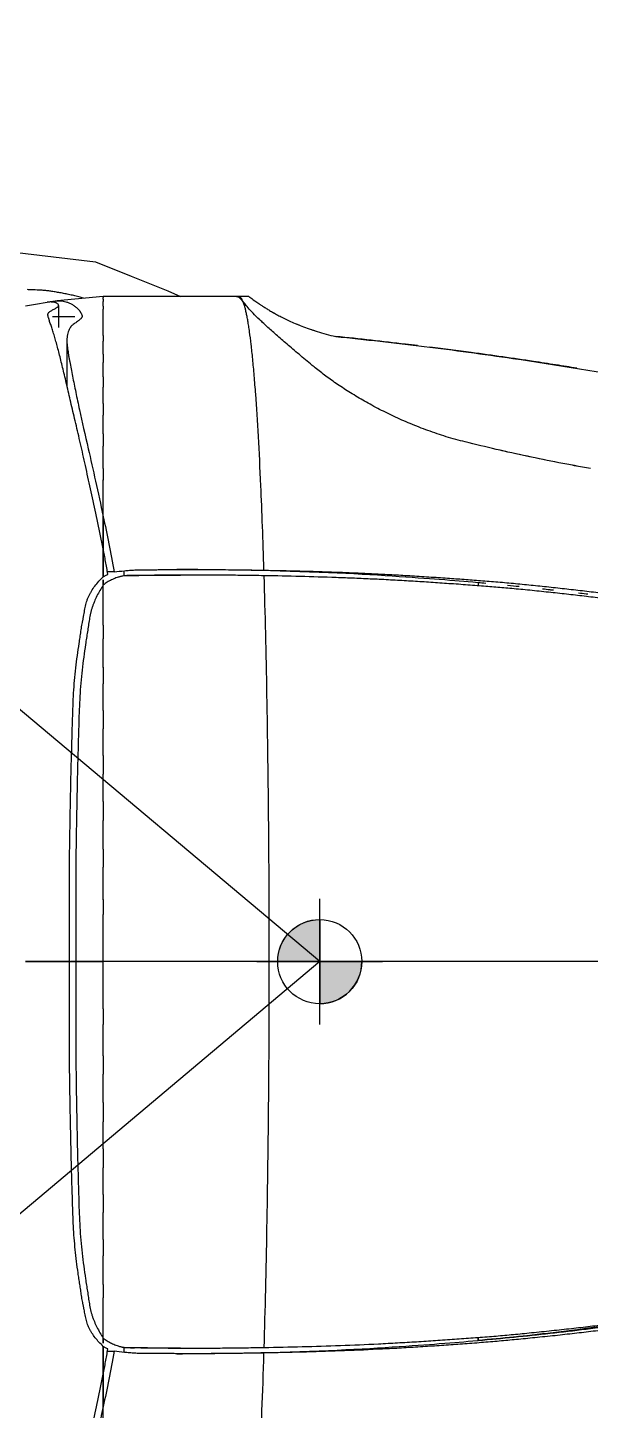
# Model space of a CAD drawing. Header units: metres. Extents: x -22.5 to 67.5, y 0 to 64.7.
# Drawn here: x 25.811 to 26.709, y 35.639 to 37.845 of the extents above; entities that cross this region are included whole.
import ezdxf

# ---------------------------------------------------------------- set-up
doc = ezdxf.new("R2010")
doc.units = ezdxf.units.M
doc.linetypes.add('XREF PB NEURO-ONCOLOGIA$0$XREF PB NEURO-ONCOLOGIA$0$Dash 1_5mm', pattern=[3, 1.5, -1.5])
for name, color, linetype in [('XREF PB NEURO-ONCOLOGIA$0$CANCELES', 1, 'Continuous'), ('XREF PB NEURO-ONCOLOGIA$0$COTAS', 1, 'Continuous'), ('XREF PB NEURO-ONCOLOGIA$0$EQUIPO', 8, 'Continuous'), ('XREF PB NEURO-ONCOLOGIA$0$Mobiliario Fijo', 40, 'Continuous'), ('XREF PB NEURO-ONCOLOGIA$0$simbologia', 2, 'Continuous')]:
    doc.layers.add(name, color=color, linetype=linetype)

# ---------------------------------------------------------------- blocks, each defined once
blk = doc.blocks.new('*U744')
for p, q in [((-587.5, 1143.7), (-358, 1116.5)), ((-358, 1116.5), (-301.3, 1093.8)), ((-301.3, 1093.8), (-242.7, 1070.2)), ((-345.7, 1061.1), (-419.2, 1054.3)), ((-133.7, 1061.1), (-345.7, 1061.1)), ((-242.7, 1070.2), (-222.1, 1061.1)), ((-128.8, 1059.6), (-134, 1061.1)), ((-129.6, 1061.1), (-133.7, 1061.1)), ((-113, 1061.1), (-129.6, 1061.1)), ((-123.1, 1054.3), (-128.8, 1059.6)), ((-419.2, 1054.3), (-469.7, 1045.9)), ((-422.1, 1053.9), (-434.4, 1052.1)), ((-416.5, 1011.6), (-416.5, 1047)), ((-390.8, 1028.8), (-426.5, 1028.8)), ((-403.6, 991.3), (-403.6, 918.5)), ((-345.7, 658.4), (-345.7, 709.9)), ((-345.7, 709.9), (-345.7, 658.4)), ((-202, 616.7), (-232.8, 616.7)), ((252.9, 604.4), (252.9, 599.6)), ((-399.7, 0), (-398.2, 0)), ((-389.6, 0), (-398.2, 0)), ((-398.2, 0), (-389.6, 0)), ((-80.7, 0), (-345.7, 0)), ((831.5, 0), (-80.7, 0)), ((-232.8, -616.7), (-202, -616.7)), ((252.9, -604.4), (252.9, -599.6)), ((252.9, -599.6), (252.9, -604.4)), ((-345.7, -709.9), (-345.7, -658.4)), ((-345.7, -658.4), (-345.7, -709.9))]:
    blk.add_line(p, q)
for start_param, end_param in [(4.517065, 4.599967), (1.683219, 1.76612), (4.611893, 4.663367), (1.619818, 1.671293)]:
    blk.add_ellipse((-303.8, 0), major_axis=(855.2, 0), ratio=0.000002, start_param=start_param, end_param=end_param)
for points in [[(-460, 1071.9), (-462.1, 1072), (-464.3, 1072), (-466.5, 1072.1)], [(-454.2, 1071.6), (-456.1, 1071.7), (-458, 1071.8), (-460, 1071.9)], [(-123.1, 1054.3), (-125.1, 1056.7), (-128.9, 1060.2), (-132.4, 1061.2), (-134, 1061.1)], [(-119.9, 1050), (-120.4, 1050.8), (-121.5, 1052.4), (-122.6, 1053.7), (-123.1, 1054.3)], [(-121.5, 1052.3), (-122, 1053), (-122.6, 1053.7), (-123.1, 1054.3)], [(-119.9, 1050), (-120.4, 1050.8), (-121, 1051.6), (-121.5, 1052.3)], [(-114.5, 1043.1), (-116.7, 1045.7), (-118.5, 1048), (-119.9, 1050)], [(-114.5, 1043.1), (-116.7, 1045.7), (-118.5, 1048), (-119.9, 1050)], [(-106.4, 1034.4), (-109.5, 1037.6), (-112.2, 1040.5), (-114.5, 1043.1)], [(-95.8, 1024), (-99.7, 1027.7), (-103.3, 1031.2), (-106.4, 1034.4)], [(-82.7, 1011.9), (-87.5, 1016.2), (-91.8, 1020.2), (-95.8, 1024)], [(-82.7, 1011.9), (-87.5, 1016.2), (-91.8, 1020.2), (-95.8, 1024)], [(-71.5, 1033.9), (-73, 1034.8), (-74.4, 1035.6), (-75.8, 1036.4)], [(-31.8, 1015), (-33.5, 1015.7), (-35.1, 1016.3), (-36.7, 1017)], [(-67.4, 998.3), (-72.9, 1003.1), (-78, 1007.6), (-82.7, 1011.9)], [(-67.4, 998.3), (-72.9, 1003.1), (-78, 1007.6), (-82.7, 1011.9)], [(-49.9, 983.2), (-56.1, 988.5), (-61.9, 993.5), (-67.4, 998.3)], [(-49.9, 983.2), (-56.1, 988.5), (-61.9, 993.5), (-67.4, 998.3)], [(-345.7, 969.1), (-345.7, 976.6), (-345.7, 983.6), (-345.7, 990.1)], [(-30.5, 966.8), (-37.3, 972.5), (-43.8, 978), (-49.9, 983.2)], [(-30.5, 966.8), (-37.3, 972.5), (-43.8, 978), (-49.9, 983.2)], [(-9.2, 949), (-16.6, 955.1), (-23.7, 961.1), (-30.5, 966.8)], [(-9.2, 949), (-16.6, 955.1), (-23.7, 961.1), (-30.5, 966.8)], [(7.5, 935.8), (1.6, 940.3), (-4, 944.7), (-9.2, 949)], [(7.5, 935.8), (1.6, 940.3), (-4, 944.7), (-9.2, 949)], [(410.3, 946.7), (399.4, 948.5), (376.9, 952.1), (353.2, 955.7), (341, 957.6)], [(26.1, 922.5), (19.6, 927), (13.4, 931.4), (7.5, 935.8)], [(26.1, 922.5), (19.6, 927), (13.4, 931.4), (7.5, 935.8)], [(-345.7, 890.3), (-345.7, 899.3), (-345.7, 908.1), (-345.7, 916.5)], [(46.6, 909.1), (39.5, 913.5), (32.6, 918), (26.1, 922.5)], [(46.6, 909.1), (39.5, 913.5), (32.6, 918), (26.1, 922.5)], [(68.7, 895.8), (61.1, 900.2), (53.7, 904.6), (46.6, 909.1)], [(68.7, 895.8), (61.1, 900.2), (53.7, 904.6), (46.6, 909.1)], [(92.5, 882.7), (84.3, 887), (76.4, 891.4), (68.7, 895.8)], [(92.5, 882.7), (84.3, 887), (76.4, 891.4), (68.7, 895.8)], [(117.9, 870.2), (109.2, 874.3), (100.7, 878.5), (92.5, 882.7)], [(144.6, 858.3), (135.5, 862.1), (126.5, 866.1), (117.9, 870.2)], [(172.7, 847.4), (163.2, 850.8), (153.8, 854.5), (144.6, 858.3)], [(172.7, 847.4), (163.2, 850.8), (153.8, 854.5), (144.6, 858.3)], [(202, 837.5), (192.1, 840.6), (182.3, 843.9), (172.7, 847.4)], [(202, 837.5), (192.1, 840.6), (182.3, 843.9), (172.7, 847.4)], [(232.2, 829.2), (222, 831.7), (211.9, 834.5), (202, 837.5)], [(232.2, 829.2), (222, 831.7), (211.9, 834.5), (202, 837.5)], [(281.8, 817.3), (265.2, 821.1), (248.7, 825.1), (232.2, 829.2)], [(281.8, 817.3), (265.2, 821.1), (248.7, 825.1), (232.2, 829.2)], [(331.6, 806.2), (315, 809.8), (298.3, 813.4), (281.8, 817.3)], [(381.7, 796), (365, 799.2), (348.3, 802.6), (331.6, 806.2)], [(432, 786.8), (415.2, 789.7), (398.5, 792.8), (381.7, 796)], [(-345.7, 786.6), (-345.7, 780.6), (-345.7, 774.6), (-345.7, 768.4)], [(-345.7, 709.9), (-342.7, 695.9), (-336.9, 667.1), (-331.1, 637.1), (-328.2, 621.8)], [(-345.7, 636.4), (-345.7, 643.8), (-345.7, 651.1), (-345.7, 658.4)], [(-338.3, 618.1), (-339.5, 625), (-341.9, 638.5), (-344.4, 651.8), (-345.7, 658.4)], [(-345.7, 658.4), (-345.7, 651.1), (-345.7, 643.8), (-345.7, 636.4)], [(-345.7, 613.9), (-345.7, 621.5), (-345.7, 628.9), (-345.7, 636.4)], [(-345.7, 636.4), (-345.7, 629), (-345.7, 621.5), (-345.7, 613.9)], [(-345.7, 613.9), (-344.5, 614.7), (-342, 616.2), (-339.5, 617.5), (-338.3, 618.1)], [(-313, 623.6), (-313, 621.1), (-313, 618.7), (-313, 616.2)], [(-345.7, 607), (-345.7, 607.7), (-345.7, 608.3), (-345.7, 608.9)], [(-345.7, 608.9), (-345.7, 608.3), (-345.7, 607.7), (-345.7, 607)], [(-345.7, 600.7), (-345.7, 603.1), (-345.7, 605.2), (-345.7, 607)], [(-345.7, 607), (-345.7, 605.2), (-345.7, 603.1), (-345.7, 600.7)], [(-345.7, 536.6), (-345.7, 558.4), (-345.7, 579.8), (-345.7, 600.7)], [(-80.7, 0), (-80.6, 72.9), (-81.2, 218.7), (-84, 428.4), (-87, 556.2), (-88.8, 615.7)], [(265.1, 603.3), (261, 603.7), (257, 604), (252.9, 604.4)], [(318.3, 598.3), (312.2, 598.9), (306.1, 599.5), (300, 600.1)], [(-345.7, 536.6), (-345.7, 529.4), (-345.7, 522.2), (-345.7, 514.9)], [(-345.7, 469.2), (-345.7, 484.6), (-345.7, 499.8), (-345.7, 514.9)], [(-345.7, 400.5), (-345.7, 414.8), (-345.7, 429), (-345.7, 443.1)], [(-345.7, 400.5), (-345.7, 390.9), (-345.7, 381.2), (-345.7, 371.5)], [(-345.7, 98.8), (-345.7, 116.1), (-345.7, 133.4), (-345.7, 150.5)], [(-345.7, 98.9), (-345.7, 91), (-345.7, 83.2), (-345.7, 75.4)], [(-345.7, 0), (-345.7, 25.2), (-345.7, 50.3), (-345.7, 75.4)], [(-345.7, -75.4), (-345.7, -50.3), (-345.7, -25.2), (-345.7, 0)], [(-88.8, -615.7), (-87, -556.2), (-84, -428.4), (-81.2, -218.7), (-80.6, -72.9), (-80.7, 0)], [(-345.7, -75.4), (-345.7, -83.6), (-345.7, -91.9), (-345.7, -100.1)], [(-345.7, -225), (-345.7, -209.9), (-345.7, -194.8), (-345.7, -179.6)], [(-345.7, -371.5), (-345.7, -381.2), (-345.7, -390.9), (-345.7, -400.5)], [(-345.7, -515), (-345.7, -499.9), (-345.7, -484.6), (-345.7, -469.2)], [(-345.7, -515), (-345.7, -522.2), (-345.7, -529.4), (-345.7, -536.6)], [(-345.7, -600.7), (-345.7, -579.8), (-345.7, -558.4), (-345.7, -536.6)], [(-345.7, -607), (-345.7, -605.2), (-345.7, -603.1), (-345.7, -600.7)], [(-345.7, -600.7), (-345.7, -603.1), (-345.7, -605.2), (-345.7, -607)], [(-345.7, -609), (-345.7, -608.4), (-345.7, -607.7), (-345.7, -607)], [(-345.7, -607), (-345.7, -607.7), (-345.7, -608.4), (-345.7, -609)], [(-345.7, -636.4), (-345.7, -628.9), (-345.7, -621.5), (-345.7, -613.9)], [(-338.3, -618.1), (-339.5, -617.5), (-342, -616.2), (-344.5, -614.7), (-345.7, -613.9)], [(-345.7, -613.9), (-345.7, -621.5), (-345.7, -629), (-345.7, -636.4)], [(-313, -616.4), (-313, -618.8), (-313, -621.2), (-313, -623.6)], [(-345.7, -658.4), (-344.4, -651.8), (-341.9, -638.5), (-339.5, -625), (-338.3, -618.1)], [(-328.2, -621.8), (-331.1, -637.1), (-336.9, -667.1), (-342.7, -695.9), (-345.7, -709.9)], [(-345.7, -636.4), (-345.7, -643.8), (-345.7, -651.1), (-345.7, -658.4)]]:
    blk.add_open_spline(points, degree=3)
for points, knots in [([(-377.4, 1058.6), (-379.8, 1059.3), (-385, 1060.7), (-392.9, 1062.6), (-401.1, 1064.5), (-409.1, 1066.1), (-416.8, 1067.5), (-424.2, 1068.8), (-431.2, 1069.8), (-437.6, 1070.6), (-443.2, 1071.1), (-448.6, 1071.4), (-452.3, 1071.6), (-454.2, 1071.6)], [-0.6052435, -0.6052435, -0.6052435, -0.6052435, -0.5869565, -0.5652174, -0.5434783, -0.5217391, -0.5, -0.4782609, -0.4565217, -0.4347826, -0.4130435, -0.3913043, -0.3695652, -0.3695652, -0.3695652, -0.3695652]), ([(-345.7, 1060.7), (-345.7, 1060.9), (-345.7, 1061.1), (-345.7, 1061.1), (-345.7, 1061.1)], [0.64053354, 0.64053354, 0.64053354, 0.64053354, 0.65178571, 0.65407781, 0.65407781, 0.65407781, 0.65407781]), ([(-345.7, 1061.1), (-345.7, 1061.1), (-345.7, 1060.9), (-345.7, 1060.2), (-345.7, 1059.6)], [-0.75633521, -0.75633521, -0.75633521, -0.75633521, -0.73214286, -0.70275388, -0.70275388, -0.70275388, -0.70275388]), ([(-345.7, 1056.8), (-345.7, 1057.7), (-345.7, 1058.7), (-345.7, 1059.5), (-345.7, 1059.6)], [0.61198522, 0.61198522, 0.61198522, 0.61198522, 0.625, 0.62905822, 0.62905822, 0.62905822, 0.62905822]), ([(-123.1, 1054.3), (-124.4, 1057.2), (-126.9, 1060.7), (-129.3, 1061.3), (-130.4, 1061)], [-1, -1, -1, -1, -0.8636364, -0.761669, -0.761669, -0.761669, -0.761669]), ([(-113, 1061.1), (-113, 1061.1), (-111.9, 1060.2), (-106.4, 1056.2), (-98.6, 1050.7), (-93.5, 1047.3), (-89.2, 1044.5), (-84.2, 1041.4), (-78.7, 1038), (-72.4, 1034.4), (-65.4, 1030.6), (-59, 1027.3), (-53.3, 1024.5), (-47.4, 1021.7), (-39.5, 1018.1), (-28.8, 1013.7), (-19, 1010.1), (-10.6, 1007.2), (-1.8, 1004.4), (10, 1001), (20.2, 998.5), (25.5, 997.4)], [0.5516917, 0.5516917, 0.5516917, 0.5516917, 0.6086957, 0.6956522, 0.7336957, 0.7527174, 0.7717391, 0.7907609, 0.8097826, 0.8288043, 0.8478261, 0.8668478, 0.8763587, 0.8858696, 0.9048913, 0.923913, 0.9429348, 0.9524457, 0.9619565, 0.9809783, 1, 1, 1, 1]), ([(-345.7, 658.4), (-348.5, 672.6), (-354.1, 700.4), (-362.8, 740.2), (-371.2, 778), (-379.1, 813.7), (-386.8, 847.2), (-394.2, 878.3), (-400.9, 907.1), (-407, 933.4), (-412.7, 957.1), (-417.2, 974.6), (-420.6, 987.3), (-423.1, 996.1), (-425.1, 1002.9), (-426.7, 1007.9), (-427.8, 1011.6), (-429, 1015.1), (-430.2, 1018.3), (-431.1, 1021), (-431.7, 1022.7), (-431.9, 1023.7), (-432.1, 1024.5), (-432.3, 1025.2), (-432.6, 1026.1), (-433.1, 1027.7), (-434, 1029.9), (-434.3, 1032.1), (-434, 1033.6), (-433.6, 1034.4), (-433.2, 1035.1), (-432.7, 1035.7), (-431.7, 1036.6), (-429.5, 1038.2), (-425.4, 1040.4), (-421.4, 1042.5), (-419.2, 1043.8), (-418.3, 1044.5), (-417.8, 1045), (-417.4, 1045.5), (-417.1, 1046.1), (-416.8, 1047), (-417.3, 1048.2), (-418.3, 1049.2), (-419.1, 1049.8), (-419.5, 1050.1), (-419.8, 1050.4), (-420.1, 1050.6), (-420.6, 1050.8), (-421.5, 1051.3), (-423.2, 1051.7), (-425.3, 1052.1), (-427.3, 1052.3), (-429.3, 1052.5), (-431.4, 1052.4), (-433.4, 1052.3), (-434.8, 1052.1), (-435.4, 1051.9)], [0, 0, 0, 0, 0.030303, 0.0606061, 0.0909091, 0.1212121, 0.1515152, 0.1818182, 0.2121212, 0.2424242, 0.2727273, 0.3030303, 0.3181818, 0.3333333, 0.3484848, 0.3560606, 0.3636364, 0.3712121, 0.3787879, 0.3863636, 0.3901515, 0.3920455, 0.3939394, 0.3958333, 0.3977273, 0.4015152, 0.4090909, 0.4166667, 0.4204545, 0.4223485, 0.4242424, 0.4261364, 0.4280303, 0.4318182, 0.4393939, 0.4469697, 0.4507576, 0.4526515, 0.4545455, 0.4564394, 0.4583333, 0.4621212, 0.469697, 0.4772727, 0.4810606, 0.4829545, 0.4848485, 0.4867424, 0.4886364, 0.4924242, 0.5, 0.5075758, 0.5151515, 0.5227273, 0.530303, 0.5378788, 0.5454545, 0.5454545, 0.5454545, 0.5454545]), ([(-428.3, 1052.5), (-427.7, 1052.7), (-426.3, 1053.1), (-424, 1053.6), (-421.7, 1054), (-419.4, 1054.2), (-417.1, 1054.3), (-413.9, 1054.3), (-409.9, 1053.8), (-405.2, 1052.8), (-400.5, 1051.1), (-396.7, 1049.3), (-393.6, 1047.5), (-391.5, 1045.9), (-389.3, 1044.3), (-387.1, 1042.5), (-385.3, 1040.8), (-384.3, 1039.5), (-383.8, 1038.8), (-383.4, 1038.2), (-383, 1037.6), (-382.5, 1036.8), (-381.5, 1035.4), (-380.1, 1033.2), (-379.3, 1030.9), (-379.5, 1029.1), (-379.8, 1028.1), (-380.1, 1027.3), (-380.7, 1026.5), (-381.7, 1025.4), (-383.9, 1023.4), (-388.2, 1020.4), (-392.8, 1017.2), (-395.5, 1015), (-396.8, 1013.7), (-397.6, 1012.7), (-398.2, 1011.7), (-399.1, 1010.4), (-400.4, 1008.1), (-401.7, 1004.8), (-402.6, 1001.3), (-403.1, 998.5), (-403.4, 996.3), (-403.7, 994.1), (-403.8, 991.2), (-403.6, 987.4), (-403.2, 982.7), (-402.6, 977.9), (-402, 972.9), (-401.2, 967.8), (-400.2, 962.5), (-398.9, 955.3), (-397.2, 945.9), (-394, 930), (-389.7, 908.6), (-381.8, 871.5), (-371.2, 824.9), (-358, 767), (-349.8, 729.4), (-345.7, 709.9)], [0.4545455, 0.4545455, 0.4545455, 0.4545455, 0.4621212, 0.469697, 0.4772727, 0.4848485, 0.4924242, 0.5, 0.5151515, 0.530303, 0.5454545, 0.5606061, 0.5681818, 0.5757576, 0.5833333, 0.5909091, 0.5984848, 0.6022727, 0.6041667, 0.6060606, 0.6079545, 0.6098485, 0.6136364, 0.6212121, 0.6287879, 0.6325758, 0.6344697, 0.6363636, 0.6382576, 0.6401515, 0.6439394, 0.6515152, 0.6590909, 0.6628788, 0.6647727, 0.6666667, 0.6685606, 0.6704545, 0.6742424, 0.6818182, 0.6893939, 0.6931818, 0.6969697, 0.7007576, 0.7045455, 0.7121212, 0.719697, 0.7272727, 0.7348485, 0.7424242, 0.75, 0.7575758, 0.7727273, 0.7878788, 0.8181818, 0.8484848, 0.9090909, 0.9545455, 1, 1, 1, 1]), ([(-345.7, 1057), (-345.7, 1056.4), (-345.7, 1055.3), (-345.7, 1053.9), (-345.7, 1053.2)], [-0.66775588, -0.66775588, -0.66775588, -0.66775588, -0.65178571, -0.63508833, -0.63508833, -0.63508833, -0.63508833]), ([(-345.7, 1045.7), (-345.7, 1046), (-345.7, 1047.2), (-345.7, 1049.9), (-345.7, 1052), (-345.7, 1053.2)], [0.57621229, 0.57621229, 0.57621229, 0.57621229, 0.578125, 0.58482143, 0.59742745, 0.59742745, 0.59742745, 0.59742745]), ([(-345.7, 1045.8), (-345.7, 1045.4), (-345.7, 1044.2), (-345.7, 1042.6), (-345.7, 1041.4), (-345.7, 1041)], [-0.58969276, -0.58969276, -0.58969276, -0.58969276, -0.58482143, -0.57142857, -0.56735927, -0.56735927, -0.56735927, -0.56735927]), ([(-345.7, 1023.1), (-345.7, 1023.4), (-345.7, 1025.7), (-345.7, 1029.7), (-345.7, 1034.9), (-345.7, 1038.5), (-345.7, 1040.5), (-345.7, 1041)], [0.5343618, 0.5343618, 0.5343618, 0.5343618, 0.53571429, 0.54464286, 0.55357143, 0.5625, 0.56581246, 0.56581246, 0.56581246, 0.56581246]), ([(-89.1, 624.5), (-90.5, 672.6), (-94.4, 778), (-99.9, 876.2), (-104.6, 935.3), (-107, 961.8), (-109.5, 985.2), (-111.6, 1002), (-113.4, 1013.9), (-114.7, 1022.1), (-115.9, 1028.2), (-116.8, 1032.7), (-117.5, 1035.9), (-118.1, 1038.8), (-118.8, 1041.6), (-119.5, 1044.3), (-120.5, 1047.5), (-121.7, 1051), (-122.6, 1053.3), (-123.1, 1054.3)], [-1, -1, -1, -1, -0.8, -0.533333, -0.466667, -0.4, -0.333333, -0.266667, -0.233333, -0.2, -0.166667, -0.15, -0.133333, -0.116667, -0.1, -0.083333, -0.066667, -0.033333, 0, 0, 0, 0]), ([(-95.8, 1024), (-99.7, 1027.7), (-106.8, 1034.7), (-112.2, 1040.5), (-114.5, 1043.1)], [0.6250001, 0.6250001, 0.6250001, 0.6250001, 0.75, 0.8749967, 0.8749967, 0.8749967, 0.8749967]), ([(-345.7, 999.1), (-345.7, 1003.4), (-345.7, 1011.9), (-345.7, 1019.4), (-345.7, 1023.1)], [0.50290215, 0.50290215, 0.50290215, 0.50290215, 0.51785714, 0.5343488, 0.5343488, 0.5343488, 0.5343488]), ([(-345.7, 999.2), (-345.7, 998.6), (-345.7, 995.7), (-345.7, 992.6), (-345.7, 990.1)], [-0.43274103, -0.43274103, -0.43274103, -0.43274103, -0.42857143, -0.41088315, -0.41088315, -0.41088315, -0.41088315]), ([(-5.2, 1005.5), (-7.1, 1006.1), (-9.6, 1006.9), (-12.1, 1007.7), (-12.9, 1008)], [0.05447862, 0.05447862, 0.05447862, 0.05447862, 0.06521739, 0.06995428, 0.06995428, 0.06995428, 0.06995428]), ([(156.1, 982.8), (149.7, 983.6), (125.3, 986.5), (82.1, 991.5), (44.6, 995.5), (25.5, 997.4)], [0.6064263, 0.6064263, 0.6064263, 0.6064263, 0.6666667, 0.8333333, 1, 1, 1, 1]), ([(25.5, 997.4), (72.7, 992.6), (166.9, 982), (332.1, 959.7), (450, 940.5), (520.7, 927.8)], [0, 0, 0, 0, 0.285714, 0.571429, 1, 1, 1, 1]), ([(341, 957.6), (325, 960), (292.5, 964.8), (237.6, 972.4), (198.4, 977.6), (176, 980.3)], [0, 0, 0, 0, 0.1666667, 0.3333333, 0.5441089, 0.5441089, 0.5441089, 0.5441089]), ([(-345.7, 969.1), (-345.7, 967.8), (-345.7, 963.4), (-345.7, 959), (-345.7, 955.9)], [-0.36534606, -0.36534606, -0.36534606, -0.36534606, -0.35714286, -0.33930726, -0.33930726, -0.33930726, -0.33930726]), ([(-345.7, 932.8), (-345.7, 935.5), (-345.7, 943.5), (-345.7, 951), (-345.7, 955.9)], [0.43979069, 0.43979069, 0.43979069, 0.43979069, 0.44642857, 0.4593068, 0.4593068, 0.4593068, 0.4593068]), ([(-345.7, 932.8), (-345.7, 930.5), (-345.7, 925.1), (-345.7, 919.6), (-345.7, 916.5)], [-0.29756531, -0.29756531, -0.29756531, -0.29756531, -0.28571429, -0.2702938, -0.2702938, -0.2702938, -0.2702938]), ([(-345.7, 890.5), (-345.7, 887.1), (-345.7, 881), (-345.7, 874.8), (-345.7, 872)], [-0.2295137, -0.2295137, -0.2295137, -0.2295137, -0.21428571, -0.2023246, -0.2023246, -0.2023246, -0.2023246]), ([(144.6, 858.3), (135.5, 862.1), (117.6, 870.1), (100.7, 878.5), (92.5, 882.7)], [0.3000024, 0.3000024, 0.3000024, 0.3000024, 0.4, 0.5, 0.5, 0.5, 0.5]), ([(-345.7, 842.2), (-345.7, 851.2), (-345.7, 861.2), (-345.7, 870.8), (-345.7, 872.1)], [0.37585995, 0.37585995, 0.37585995, 0.37585995, 0.39285714, 0.39532126, 0.39532126, 0.39532126, 0.39532126]), ([(-345.7, 842.2), (-345.7, 837.8), (-345.7, 831.3), (-345.7, 824.7), (-345.7, 822.6)], [-0.16067586, -0.16067586, -0.16067586, -0.16067586, -0.14285714, -0.13472121, -0.13472121, -0.13472121, -0.13472121]), ([(-345.7, 786.6), (-345.7, 795.1), (-345.7, 807.3), (-345.7, 819), (-345.7, 822.6)], [0.34250058, 0.34250058, 0.34250058, 0.34250058, 0.35714286, 0.36374599, 0.36374599, 0.36374599, 0.36374599]), ([(381.7, 796), (356.6, 800.8), (323.2, 807.8), (290, 815.4), (281.8, 817.3)], [0.4, 0.4, 0.4, 0.4, 0.7, 0.7999988, 0.7999988, 0.7999988, 0.7999988]), ([(432, 786.8), (423.6, 788.3), (406.8, 791.2), (390.1, 794.4), (381.7, 796)], [-0.7999993, -0.7999993, -0.7999993, -0.7999993, -0.7, -0.6, -0.6, -0.6, -0.6]), ([(-345.7, 709.9), (-345.7, 723.2), (-345.7, 742.9), (-345.7, 762), (-345.7, 768.5)], [0.30081755, 0.30081755, 0.30081755, 0.30081755, 0.32142857, 0.33224787, 0.33224787, 0.33224787, 0.33224787]), ([(-328.2, 621.8), (-331.3, 621.8), (-334.9, 621.7), (-338.4, 621.7), (-338.9, 621.7)], [0, 0, 0, 0, 0.5, 0.6015168, 0.6015168, 0.6015168, 0.6015168]), ([(-328.2, 621.8), (-322.8, 622.5), (-314.6, 623.4), (-303.7, 624.3), (-295.5, 624.9), (-287.2, 625.2), (-279, 625.2), (-270.7, 625.2), (-262.3, 625.3), (-253.8, 625.4), (-245.4, 625.4), (-236.8, 625.5), (-228.1, 625.6), (-219.2, 625.6), (-207, 625.6), (-191.8, 625.6), (-175.5, 625.5), (-159.2, 625.4), (-141.4, 625.3), (-126.5, 625.1), (-114.9, 624.9), (-103.4, 624.8), (-94.8, 624.6), (-89.1, 624.5)], [0, 0, 0, 0, 0.071429, 0.107143, 0.142857, 0.178571, 0.214286, 0.25, 0.285714, 0.321429, 0.357143, 0.392857, 0.428571, 0.464286, 0.5, 0.571429, 0.642857, 0.714286, 0.785714, 0.857143, 0.892857, 0.928571, 1, 1, 1, 1]), ([(252.9, 604.4), (229.8, 606.6), (196.2, 609.2), (18, 622.4), (-161.7, 625.5), (-225.2, 625.6), (-228.2, 625.6)], [2.389204, 2.389204, 2.389204, 2.389204, 2.74632, 3.272976, 3.844507, 3.87326, 3.87326, 3.87326, 3.87326]), ([(-89.1, 624.5), (-70.1, 624.2), (-41.5, 623.6), (-3.1, 622.5), (25.7, 621.5), (49.5, 620.6), (68.5, 619.8), (82.8, 619.1), (97, 618.4), (111.3, 617.7), (125.6, 616.9), (140.1, 616.1), (155.1, 615.1), (175.6, 613.8), (200.9, 612.1), (222.8, 610.6), (240, 609.3), (253.3, 608.3), (267.1, 607.2), (285.7, 605.7), (309.1, 603.6), (337.3, 600.9), (365.7, 597.9), (394.3, 594.8), (422.9, 591.5), (451.2, 588.1), (479.3, 584.6), (507.4, 580.9), (535.3, 577.1), (563.3, 573.2), (600.4, 567.8), (646.1, 560.8), (692.5, 552.9), (724.9, 547.1), (743.4, 543.7), (757.2, 541.2), (771.3, 538.5), (785.3, 535.8), (797, 533.6), (806.3, 531.7), (813.1, 530.3), (819.9, 529), (828.9, 527.3), (840.1, 525.2), (851.1, 522.9), (858.8, 520.9), (863.2, 519.7), (867.6, 518.5), (873.2, 516.8), (882.1, 514), (893.3, 510.2), (904.3, 505.8), (912.8, 501.9), (919.1, 498.6), (925.2, 495.1), (933.2, 490.1), (946.8, 480.6), (957.9, 471.1), (965, 464.1)], [0, 0, 0, 0, 0.052632, 0.078947, 0.105263, 0.131579, 0.144737, 0.157895, 0.171053, 0.184211, 0.197368, 0.210526, 0.223684, 0.236842, 0.263158, 0.289474, 0.302632, 0.315789, 0.328947, 0.342105, 0.368421, 0.394737, 0.421053, 0.447368, 0.473684, 0.5, 0.526316, 0.552632, 0.578947, 0.605263, 0.631579, 0.684211, 0.736842, 0.763158, 0.776316, 0.789474, 0.802632, 0.815789, 0.828947, 0.835526, 0.842105, 0.848684, 0.855263, 0.868421, 0.881579, 0.888158, 0.891447, 0.894737, 0.901316, 0.907895, 0.921053, 0.934211, 0.940789, 0.947368, 0.953947, 0.960526, 0.973684, 1, 1, 1, 1]), ([(-399.7, 0), (-399.7, 14.8), (-399.7, 44.4), (-399.7, 88.8), (-399.7, 132.9), (-399.4, 176.2), (-398.8, 211.9), (-398.3, 240.5), (-397.8, 269), (-397.2, 297.8), (-396.4, 325.7), (-395.8, 346.4), (-395.3, 367), (-394.7, 387.4), (-394, 408), (-393.1, 428.4), (-391.5, 448.6), (-389.5, 468.5), (-387, 488.2), (-384.7, 504.4), (-382.8, 517.3), (-381.4, 527), (-380.1, 535), (-379.1, 540.5), (-378.5, 543.7), (-378, 546), (-377.5, 548.4), (-376.9, 551.5), (-376, 557.1), (-374.6, 565), (-372.8, 572.6), (-370.8, 578.6), (-369.2, 582.2), (-367.8, 585), (-366.4, 587.8), (-363.7, 592.6), (-359.2, 599.2), (-352.9, 606.8), (-348.2, 611.6), (-345.7, 613.9)], [0, 0, 0, 0, 0.066667, 0.133333, 0.2, 0.266667, 0.333333, 0.366667, 0.4, 0.466667, 0.5, 0.533333, 0.566667, 0.6, 0.633333, 0.666667, 0.7, 0.733333, 0.766667, 0.8, 0.816667, 0.833333, 0.85, 0.858333, 0.8625, 0.866667, 0.870833, 0.875, 0.883333, 0.9, 0.916667, 0.925, 0.933333, 0.9375, 0.941667, 0.95, 0.966667, 0.983333, 1, 1, 1, 1]), ([(-345.7, 600.7), (-349.5, 595.1), (-354.5, 586.4), (-359.3, 575.9), (-361.7, 569.8), (-363.4, 565.2), (-364.8, 560.5), (-366.4, 554.1), (-367.9, 546), (-369.1, 537.8), (-370.1, 531.1), (-370.9, 526.2), (-371.7, 521.2), (-372.8, 514.5), (-374.6, 502.7), (-377, 485.8), (-379.5, 465.2), (-381.7, 444.3), (-383.1, 423.3), (-384.1, 402.1), (-384.8, 381), (-385.3, 359.6), (-386, 338), (-386.8, 308.9), (-387.6, 272.4), (-388.4, 227.9), (-389.2, 183.1), (-389.6, 138.1), (-389.6, 92.2), (-389.5, 46.1), (-389.5, 15.4), (-389.6, 0)], [0, 0, 0, 0, 0.035714, 0.053571, 0.0625, 0.071429, 0.080357, 0.089286, 0.107143, 0.125, 0.133929, 0.142857, 0.151786, 0.160714, 0.178571, 0.214286, 0.25, 0.285714, 0.321429, 0.357143, 0.392857, 0.428571, 0.464286, 0.5, 0.571429, 0.642857, 0.714286, 0.785714, 0.857143, 0.928571, 1, 1, 1, 1]), ([(-88.8, 615.7), (-100.1, 615.8), (-116.9, 616.1), (-138.8, 616.4), (-155.2, 616.5), (-171.5, 616.6), (-185.2, 616.7), (-196.5, 616.7), (-208.1, 616.7), (-222.5, 616.7), (-235.6, 616.6), (-245.8, 616.5), (-253.7, 616.4), (-261.7, 616.3), (-269.6, 616.3), (-276.3, 616.2), (-281, 616.1), (-283.7, 616.1), (-285.7, 616), (-287.7, 615.9), (-290.4, 615.9), (-295.3, 616), (-302.2, 616.1), (-309, 615.8), (-313.6, 615.3), (-316.2, 614.8), (-318.1, 614.4), (-320, 613.9), (-322.4, 613.1), (-326.7, 611.7), (-332.5, 609.2), (-339.3, 605.4), (-343.6, 602.3), (-345.7, 600.7)], [0, 0, 0, 0, 0.125, 0.1875, 0.25, 0.3125, 0.375, 0.40625, 0.4375, 0.5, 0.5625, 0.59375, 0.625, 0.65625, 0.6875, 0.71875, 0.734375, 0.742188, 0.75, 0.757812, 0.765625, 0.78125, 0.8125, 0.84375, 0.859375, 0.867188, 0.875, 0.882812, 0.890625, 0.90625, 0.9375, 0.96875, 1, 1, 1, 1]), ([(-313.1, 616), (-311.1, 616), (-305.2, 616.1), (-295.1, 616.2), (-282.2, 616.4), (-268.3, 616.6), (-253.2, 616.7), (-237.9, 616.7), (-227.2, 616.7), (-222.4, 616.7)], [2.0386714, 2.0386714, 2.0386714, 2.0386714, 2.0694272, 2.1285537, 2.1876801, 2.2468066, 2.3059331, 2.3650596, 2.4101154, 2.4101154, 2.4101154, 2.4101154]), ([(967.6, 449.9), (960.9, 457.3), (950.4, 467.5), (937.2, 477.8), (929.4, 483.1), (923.4, 486.9), (917.3, 490.5), (908.9, 494.8), (898.1, 499.6), (886.9, 503.7), (879.2, 506.4), (874.7, 507.8), (871.4, 508.9), (868.1, 509.9), (863.7, 511.2), (855.9, 513.2), (844.7, 515.6), (833.4, 517.8), (824.3, 519.5), (817.5, 520.9), (810.6, 522.3), (801.4, 524.2), (789.8, 526.4), (775.8, 529.1), (761.8, 531.7), (747.8, 534.4), (729, 537.8), (705.6, 542), (678.1, 546.8), (650.6, 551.4), (622.5, 555.8), (594.4, 560.1), (566.6, 564.1), (538.8, 568), (510.6, 571.9), (482.3, 575.6), (454, 579.1), (425.7, 582.6), (402.2, 585.3), (383.2, 587.4), (368.9, 588.9), (354.2, 590.5), (339.2, 592), (324.4, 593.5), (310, 594.8), (296.8, 596), (284.2, 597.1), (271.6, 598.2), (258.3, 599.2), (243.9, 600.3), (228.9, 601.4), (213.7, 602.5), (198.8, 603.5), (184.5, 604.5), (165.6, 605.8), (142, 607.2), (113.1, 608.9), (84.3, 610.3), (55.3, 611.6), (16.7, 613.1), (-31.2, 614.5), (-69.6, 615.3), (-88.8, 615.7)], [0, 0, 0, 0, 0.026316, 0.039474, 0.046053, 0.052632, 0.059211, 0.065789, 0.078947, 0.092105, 0.098684, 0.101974, 0.105263, 0.108553, 0.111842, 0.118421, 0.131579, 0.144737, 0.151316, 0.157895, 0.164474, 0.171053, 0.184211, 0.197368, 0.210526, 0.223684, 0.236842, 0.263158, 0.289474, 0.315789, 0.342105, 0.368421, 0.394737, 0.421053, 0.447368, 0.473684, 0.5, 0.526316, 0.552632, 0.565789, 0.578947, 0.592105, 0.605263, 0.618421, 0.631579, 0.644737, 0.657895, 0.671053, 0.684211, 0.697368, 0.710526, 0.723684, 0.736842, 0.75, 0.763158, 0.789474, 0.815789, 0.842105, 0.868421, 0.894737, 0.947368, 1, 1, 1, 1]), ([(373.2, 592.4), (371.4, 592.6), (365.5, 593.3), (359.7, 593.9), (355.6, 594.4)], [0.47651444, 0.47651444, 0.47651444, 0.47651444, 0.5, 0.55283853, 0.55283853, 0.55283853, 0.55283853]), ([(427.8, 586), (426.9, 586.1), (422, 586.7), (417.1, 587.3), (413, 587.8)], [0.23824854, 0.23824854, 0.23824854, 0.23824854, 0.25, 0.30301213, 0.30301213, 0.30301213, 0.30301213]), ([(-345.7, 469.7), (-345.7, 467.3), (-345.7, 458.5), (-345.7, 449.6), (-345.7, 443.1)], [-0.76278746, -0.76278746, -0.76278746, -0.76278746, -0.75, -0.71668212, -0.71668212, -0.71668212, -0.71668212]), ([(-345.7, 329), (-345.7, 339.8), (-345.7, 354), (-345.7, 368.1), (-345.7, 371.5)], [0.12968475, 0.12968475, 0.12968475, 0.12968475, 0.14285714, 0.14711892, 0.14711892, 0.14711892, 0.14711892]), ([(-345.7, 329), (-345.7, 324), (-345.7, 314), (-345.7, 303.9), (-345.7, 298.8)], [-0.52473193, -0.52473193, -0.52473193, -0.52473193, -0.5, -0.47528244, -0.47528244, -0.47528244, -0.47528244]), ([(-345.7, 255.4), (-345.7, 261.3), (-345.7, 275.8), (-345.7, 290.3), (-345.7, 298.8)], [0.1000427, 0.1000427, 0.1000427, 0.1000427, 0.10714286, 0.11747371, 0.11747371, 0.11747371, 0.11747371]), ([(-345.7, 255.4), (-345.7, 249.2), (-345.7, 239.1), (-345.7, 229), (-345.7, 225)], [-0.40480068, -0.40480068, -0.40480068, -0.40480068, -0.375, -0.35596609, -0.35596609, -0.35596609, -0.35596609]), ([(-345.7, 179.5), (-345.7, 180.7), (-345.7, 196), (-345.7, 211.1), (-345.7, 225)], [0.07001257, 0.07001257, 0.07001257, 0.07001257, 0.07142857, 0.08798225, 0.08798225, 0.08798225, 0.08798225]), ([(-345.7, 179.5), (-345.7, 172.6), (-345.7, 162.9), (-345.7, 153.2), (-345.7, 150.5)], [-0.28328619, -0.28328619, -0.28328619, -0.28328619, -0.25, -0.2371981, -0.2371981, -0.2371981, -0.2371981]), ([(-345.7, -613.9), (-348.1, -611.7), (-352.7, -607.3), (-358.7, -600.2), (-363, -594), (-366, -588.9), (-368.1, -585), (-369.9, -581), (-371.9, -575.5), (-373.7, -568.3), (-375.1, -560.9), (-376.1, -555.8), (-376.7, -552.8), (-377.1, -550.6), (-377.6, -548.4), (-378.2, -545.5), (-379.2, -540.4), (-380.4, -532.9), (-381.7, -524), (-383.1, -515), (-384.5, -505.9), (-386.3, -493.7), (-388.3, -478.3), (-390.4, -459.7), (-392.2, -441), (-393.4, -422.1), (-394.2, -403), (-394.8, -383.8), (-395.3, -364.5), (-395.9, -345.1), (-396.4, -325.6), (-396.9, -306.1), (-397.4, -286.5), (-397.8, -266.2), (-398.2, -245.8), (-398.6, -225.8), (-398.9, -205.7), (-399.2, -185.8), (-399.5, -165.9), (-399.6, -145), (-399.7, -124.1), (-399.7, -103.7), (-399.7, -83.2), (-399.7, -62.8), (-399.7, -42.2), (-399.7, -21.3), (-399.7, -7.1), (-399.7, 0)], [0, 0, 0, 0, 0.015625, 0.03125, 0.046875, 0.054688, 0.0625, 0.070312, 0.078125, 0.09375, 0.109375, 0.117188, 0.121094, 0.125, 0.128906, 0.132812, 0.140625, 0.15625, 0.171875, 0.1875, 0.203125, 0.21875, 0.25, 0.28125, 0.3125, 0.34375, 0.375, 0.40625, 0.4375, 0.46875, 0.5, 0.53125, 0.5625, 0.59375, 0.625, 0.65625, 0.6875, 0.71875, 0.75, 0.78125, 0.8125, 0.84375, 0.875, 0.90625, 0.9375, 0.96875, 1, 1, 1, 1]), ([(-389.6, 0), (-389.5, -15.6), (-389.5, -46.7), (-389.6, -85.1), (-389.6, -115.4), (-389.6, -137.9), (-389.4, -160.3), (-389.1, -182.6), (-388.8, -205.3), (-388.4, -227.9), (-388, -250.4), (-387.6, -272.7), (-387.1, -294.7), (-386.6, -316.4), (-386, -338), (-385.3, -359.5), (-384.8, -381.1), (-384.1, -402.5), (-383.1, -423.6), (-381.7, -444.6), (-379.5, -465.3), (-377, -485.7), (-374.6, -502.7), (-372.8, -514.4), (-371.7, -521.1), (-370.9, -526.1), (-370.1, -531.1), (-369.1, -537.7), (-367.9, -546), (-366.4, -554.1), (-364.9, -560.4), (-363.4, -565.1), (-361.8, -569.8), (-359.3, -575.9), (-354.5, -586.4), (-349.5, -595), (-345.7, -600.7)], [0, 0, 0, 0, 0.071429, 0.142857, 0.178571, 0.214286, 0.25, 0.285714, 0.321429, 0.357143, 0.392857, 0.428571, 0.464286, 0.5, 0.535714, 0.571429, 0.607143, 0.642857, 0.678571, 0.714286, 0.75, 0.785714, 0.821429, 0.839286, 0.848214, 0.857143, 0.866071, 0.875, 0.892857, 0.910714, 0.919643, 0.928571, 0.9375, 0.946429, 0.964286, 1, 1, 1, 1]), ([(-345.7, -150.5), (-345.7, -146.2), (-345.7, -129.4), (-345.7, -112.6), (-345.7, -100.1)], [0.941383, 0.941383, 0.941383, 0.941383, 0.94642857, 0.96108527, 0.96108527, 0.96108527, 0.96108527]), ([(-345.7, -150.5), (-345.7, -153.2), (-345.7, -162.9), (-345.7, -172.6), (-345.7, -179.6)], [-0.76284528, -0.76284528, -0.76284528, -0.76284528, -0.75, -0.71663963, -0.71663963, -0.71663963, -0.71663963]), ([(-345.7, -225), (-345.7, -229), (-345.7, -239.1), (-345.7, -249.2), (-345.7, -255.4)], [-0.64404115, -0.64404115, -0.64404115, -0.64404115, -0.625, -0.59519629, -0.59519629, -0.59519629, -0.59519629]), ([(-345.7, -298.8), (-345.7, -290.3), (-345.7, -275.8), (-345.7, -261.3), (-345.7, -255.4)], [0.88252279, 0.88252279, 0.88252279, 0.88252279, 0.89285714, 0.89995515, 0.89995515, 0.89995515, 0.89995515]), ([(-345.7, -298.8), (-345.7, -303.9), (-345.7, -314), (-345.7, -324), (-345.7, -329)], [-0.52471263, -0.52471263, -0.52471263, -0.52471263, -0.5, -0.47527597, -0.47527597, -0.47527597, -0.47527597]), ([(-345.7, -371.5), (-345.7, -360.9), (-345.7, -346.7), (-345.7, -332.5), (-345.7, -329)], [0.85287367, 0.85287367, 0.85287367, 0.85287367, 0.86607143, 0.87031467, 0.87031467, 0.87031467, 0.87031467]), ([(-345.7, -443.2), (-345.7, -430.3), (-345.7, -416.1), (-345.7, -401.7), (-345.7, -400.5)], [0.82283755, 0.82283755, 0.82283755, 0.82283755, 0.83928571, 0.84084525, 0.84084525, 0.84084525, 0.84084525]), ([(-345.7, -443.2), (-345.7, -449.6), (-345.7, -458.5), (-345.7, -467.3), (-345.7, -469.7)], [-0.28321045, -0.28321045, -0.28321045, -0.28321045, -0.25, -0.23727947, -0.23727947, -0.23727947, -0.23727947]), ([(-88.8, -615.7), (-68.6, -615.3), (-28.2, -614.4), (32.9, -612.6), (83.7, -610.4), (124.2, -608.2), (154.6, -606.5), (179.8, -604.8), (200, -603.4), (215, -602.4), (230, -601.3), (245, -600.2), (259.9, -599.1), (274.5, -598), (288.6, -596.8), (306.9, -595.1), (330, -592.9), (356.7, -590.2), (378.3, -587.9), (394.1, -586.2), (409.3, -584.5), (424.3, -582.7), (439.1, -580.9), (454, -579.1), (469, -577.2), (488.8, -574.7), (513.6, -571.4), (543.3, -567.4), (573, -563.2), (602.2, -558.9), (631.4, -554.4), (660.8, -549.7), (690.1, -544.7), (719.8, -539.5), (744.5, -535), (763.9, -531.3), (778.5, -528.6), (790.6, -526.3), (800.3, -524.4), (807.6, -522.9), (814.9, -521.4), (824.9, -519.5), (837.4, -517.2), (849.7, -514.6), (858.2, -512.5), (863, -511.2), (866.6, -510.2), (870.1, -509.1), (874.8, -507.7), (882.9, -505.1), (894.4, -501.1), (905.6, -496.4), (914.3, -492.1), (920.7, -488.5), (927, -484.7), (935.2, -479.1), (949.1, -468.5), (960.4, -457.8), (967.6, -449.9)], [0, 0, 0, 0, 0.055556, 0.111111, 0.166667, 0.194444, 0.222222, 0.25, 0.263889, 0.277778, 0.291667, 0.305556, 0.319444, 0.333333, 0.347222, 0.361111, 0.388889, 0.416667, 0.430556, 0.444444, 0.458333, 0.472222, 0.486111, 0.5, 0.513889, 0.527778, 0.555556, 0.583333, 0.611111, 0.638889, 0.666667, 0.694444, 0.722222, 0.75, 0.777778, 0.791667, 0.805556, 0.819444, 0.826389, 0.833333, 0.840278, 0.847222, 0.861111, 0.875, 0.881944, 0.885417, 0.888889, 0.892361, 0.895833, 0.902778, 0.916667, 0.930556, 0.9375, 0.944444, 0.951389, 0.958333, 0.972222, 1, 1, 1, 1]), ([(965, -464.1), (957.3, -471.5), (945.4, -481.5), (930.9, -491.4), (922.5, -496.5), (916.1, -500.1), (909.7, -503.4), (900.9, -507.4), (889.8, -511.6), (878.4, -515.1), (870.3, -517.5), (865.6, -518.9), (862.1, -519.9), (858.6, -520.8), (853.8, -522.1), (845.3, -524.1), (833, -526.7), (818, -529.4), (803.2, -532.3), (788.7, -535.2), (774.1, -538), (759.6, -540.7), (740.2, -544.3), (715.6, -548.8), (686.2, -554), (657, -558.9), (627.7, -563.6), (598.7, -568.1), (569.5, -572.3), (540, -576.5), (510.4, -580.5), (485.8, -583.7), (466, -586.2), (451.2, -588.1), (436.3, -589.9), (421.5, -591.7), (406.6, -593.4), (391.5, -595.1), (375.7, -596.9), (354.2, -599.1), (327.5, -601.8), (304.7, -604), (286.7, -605.6), (272.7, -606.8), (258, -608), (238.1, -609.5), (218, -610.9), (198.1, -612.3), (178.1, -613.7), (153.1, -615.3), (122.9, -617.1), (82.5, -619.2), (32, -621.4), (-28.8, -623.3), (-69, -624.2), (-89.1, -624.5)], [0, 0, 0, 0, 0.027778, 0.041667, 0.048611, 0.055556, 0.0625, 0.069444, 0.083333, 0.097222, 0.104167, 0.107639, 0.111111, 0.114583, 0.118056, 0.125, 0.138889, 0.152778, 0.166667, 0.180556, 0.194444, 0.208333, 0.222222, 0.25, 0.277778, 0.305556, 0.333333, 0.361111, 0.388889, 0.416667, 0.444444, 0.472222, 0.486111, 0.5, 0.513889, 0.527778, 0.541667, 0.555556, 0.569444, 0.583333, 0.611111, 0.638889, 0.652778, 0.666667, 0.680556, 0.694444, 0.722222, 0.736111, 0.75, 0.777778, 0.805556, 0.833333, 0.888889, 0.944444, 1, 1, 1, 1]), ([(267.2, -603), (289.1, -600.9), (360, -593.6), (489.1, -576.8), (577.7, -563.6), (631.4, -554.4)], [3.945808, 3.945808, 3.945808, 3.945808, 4.235741, 4.670598, 5.127117, 5.127117, 5.127117, 5.127117]), ([(482.2, -579), (463.3, -581.5), (425.2, -586.4), (348.7, -595.4), (291.1, -601.1), (252.9, -604.4)], [0, 0, 0, 0, 0.25, 0.5, 1, 1, 1, 1]), ([(252.9, -604.4), (291.1, -601.1), (348.7, -595.4), (425.2, -586.4), (463.3, -581.5), (482.2, -579)], [0, 0, 0, 0, 0.5, 0.75, 1, 1, 1, 1]), ([(-345.7, -600.7), (-343.6, -602.3), (-339.3, -605.4), (-332.5, -609.2), (-326.7, -611.7), (-322.4, -613.1), (-320, -613.9), (-318.1, -614.4), (-316.2, -614.8), (-313.6, -615.3), (-309, -615.8), (-302.2, -616.1), (-295.3, -616), (-290.4, -615.9), (-287.7, -615.9), (-285.7, -616), (-283.7, -616.1), (-281, -616.1), (-276.3, -616.2), (-269.6, -616.3), (-261.7, -616.3), (-253.7, -616.4), (-245.8, -616.5), (-235.6, -616.6), (-222.5, -616.7), (-208.1, -616.7), (-196.5, -616.7), (-185.2, -616.7), (-171.5, -616.6), (-155.2, -616.5), (-138.8, -616.4), (-116.9, -616.1), (-100.1, -615.8), (-88.8, -615.7)], [0, 0, 0, 0, 0.03125, 0.0625, 0.09375, 0.109375, 0.117188, 0.125, 0.132812, 0.140625, 0.15625, 0.1875, 0.21875, 0.234375, 0.242188, 0.25, 0.257812, 0.265625, 0.28125, 0.3125, 0.34375, 0.375, 0.40625, 0.4375, 0.5, 0.5625, 0.59375, 0.625, 0.6875, 0.75, 0.8125, 0.875, 1, 1, 1, 1]), ([(-222.4, -616.7), (-227.2, -616.7), (-237.9, -616.7), (-253.2, -616.7), (-268.3, -616.6), (-282.2, -616.4), (-295.1, -616.2), (-305.2, -616.1), (-311.1, -616), (-313.1, -616)], [-2.4101165, -2.4101165, -2.4101165, -2.4101165, -2.3650596, -2.3059331, -2.2468066, -2.1876801, -2.1285537, -2.0694272, -2.0386714, -2.0386714, -2.0386714, -2.0386714]), ([(-228.2, -625.6), (-225.2, -625.6), (-161.7, -625.5), (18, -622.4), (196.2, -609.2), (229.8, -606.6), (252.9, -604.4)], [2.394146, 2.394146, 2.394146, 2.394146, 2.422901, 2.994432, 3.521088, 3.878204, 3.878204, 3.878204, 3.878204]), ([(-345.7, -658.4), (-345.7, -653.7), (-345.7, -646.3), (-345.7, -639), (-345.7, -636.4)], [0.72518291, 0.72518291, 0.72518291, 0.72518291, 0.73214286, 0.73589645, 0.73589645, 0.73589645, 0.73589645]), ([(-338.9, -621.7), (-338.4, -621.7), (-334.9, -621.7), (-331.3, -621.8), (-328.2, -621.8)], [0.3984567, 0.3984567, 0.3984567, 0.3984567, 0.5, 1, 1, 1, 1]), ([(-89.1, -624.5), (-94.8, -624.6), (-103.4, -624.8), (-114.9, -624.9), (-126.5, -625.1), (-141.4, -625.3), (-156.2, -625.4), (-167.3, -625.5), (-178.2, -625.6), (-191.8, -625.6), (-207, -625.6), (-219.2, -625.6), (-228.1, -625.6), (-236.8, -625.5), (-245.4, -625.4), (-253.8, -625.4), (-262.3, -625.3), (-270.7, -625.2), (-279, -625.2), (-287.2, -625.2), (-295.5, -624.9), (-303.7, -624.3), (-314.6, -623.4), (-322.8, -622.5), (-328.2, -621.8)], [0, 0, 0, 0, 0.071429, 0.107143, 0.142857, 0.214286, 0.285714, 0.321429, 0.357143, 0.428571, 0.5, 0.535714, 0.571429, 0.607143, 0.642857, 0.678571, 0.714286, 0.75, 0.785714, 0.821429, 0.857143, 0.892857, 0.928571, 1, 1, 1, 1]), ([(-123.1, -1054.3), (-122.3, -1052.5), (-121, -1049.3), (-119.6, -1044.4), (-118.7, -1041.3), (-118.1, -1038.8), (-117.5, -1036.3), (-117, -1033.5), (-116.4, -1030.6), (-115.6, -1026.5), (-114.6, -1021.1), (-113, -1011.5), (-111.1, -998), (-108.9, -979.5), (-106.7, -958.5), (-103.7, -925.2), (-100, -874.7), (-94.5, -777.1), (-91, -688.7), (-89.1, -624.5)], [-1, -1, -1, -1, -0.941667, -0.9125, -0.897917, -0.883333, -0.86875, -0.854167, -0.839583, -0.825, -0.795833, -0.766667, -0.708333, -0.65, -0.591667, -0.533333, -0.4, -0.266667, 0, 0, 0, 0]), ([(-435.4, -1051.9), (-434.8, -1052.1), (-433.4, -1052.3), (-431.4, -1052.4), (-429.3, -1052.5), (-427.3, -1052.3), (-425.3, -1052.1), (-423.2, -1051.7), (-421.5, -1051.3), (-420.6, -1050.8), (-420.1, -1050.6), (-419.8, -1050.4), (-419.5, -1050.1), (-419.1, -1049.8), (-418.3, -1049.2), (-417.3, -1048.2), (-416.8, -1047), (-417.1, -1046.1), (-417.4, -1045.5), (-417.8, -1045), (-418.3, -1044.5), (-419.2, -1043.8), (-421.4, -1042.5), (-425.4, -1040.4), (-429.5, -1038.2), (-431.7, -1036.6), (-432.7, -1035.7), (-433.2, -1035.1), (-433.6, -1034.4), (-434, -1033.6), (-434.3, -1032.1), (-434, -1029.9), (-433.1, -1027.7), (-432.6, -1026.1), (-432.3, -1025.2), (-432.1, -1024.5), (-431.9, -1023.7), (-431.7, -1022.7), (-431.1, -1021), (-430.2, -1018.3), (-429, -1015.1), (-427.8, -1011.6), (-426.7, -1007.9), (-425.1, -1002.9), (-423.1, -996.1), (-420.6, -987.3), (-417.2, -974.6), (-412.7, -957.1), (-407, -933.4), (-400.9, -907.1), (-394.2, -878.3), (-386.8, -847.2), (-379.1, -813.7), (-371.2, -778), (-362.8, -740.2), (-354.1, -700.4), (-348.5, -672.6), (-345.7, -658.4)], [0.4545455, 0.4545455, 0.4545455, 0.4545455, 0.4621212, 0.469697, 0.4772727, 0.4848485, 0.4924242, 0.5, 0.5075758, 0.5113636, 0.5132576, 0.5151515, 0.5170455, 0.5189394, 0.5227273, 0.530303, 0.5378788, 0.5416667, 0.5435606, 0.5454545, 0.5473485, 0.5492424, 0.5530303, 0.5606061, 0.5681818, 0.5719697, 0.5738636, 0.5757576, 0.5776515, 0.5795455, 0.5833333, 0.5909091, 0.5984848, 0.6022727, 0.6041667, 0.6060606, 0.6079545, 0.6098485, 0.6136364, 0.6212121, 0.6287879, 0.6363636, 0.6439394, 0.6515152, 0.6666667, 0.6818182, 0.6969697, 0.7272727, 0.7575758, 0.7878788, 0.8181818, 0.8484848, 0.8787879, 0.9090909, 0.9393939, 0.969697, 1, 1, 1, 1]), ([(-345.7, -709.9), (-348.4, -722.9), (-353.9, -748.3), (-362, -784.5), (-369.8, -818.7), (-377.1, -850.8), (-383.8, -880.8), (-389.7, -908.6), (-394, -930), (-397.2, -945.9), (-398.9, -955.3), (-400.2, -962.5), (-401.2, -967.8), (-402, -972.9), (-402.6, -977.9), (-403.2, -982.7), (-403.6, -987.4), (-403.8, -991.2), (-403.7, -994.1), (-403.4, -996.3), (-403.1, -998.5), (-402.6, -1001.3), (-401.7, -1004.8), (-400.4, -1008.1), (-399.1, -1010.4), (-398.2, -1011.7), (-397.6, -1012.7), (-396.8, -1013.7), (-395.5, -1015), (-392.8, -1017.2), (-388.2, -1020.4), (-383.9, -1023.4), (-381.7, -1025.4), (-380.7, -1026.5), (-380.1, -1027.3), (-379.8, -1028.1), (-379.5, -1029.1), (-379.3, -1030.9), (-380.1, -1033.2), (-381.5, -1035.4), (-382.5, -1036.8), (-383, -1037.6), (-383.4, -1038.2), (-383.8, -1038.8), (-384.3, -1039.5), (-385.3, -1040.8), (-387.1, -1042.5), (-389.3, -1044.3), (-391.5, -1045.9), (-393.6, -1047.5), (-396.7, -1049.3), (-400.5, -1051.1), (-405.2, -1052.8), (-409.9, -1053.8), (-413.9, -1054.3), (-417.1, -1054.3), (-419.4, -1054.2), (-421.7, -1054), (-424, -1053.6), (-426.3, -1053.1), (-427.7, -1052.7), (-428.3, -1052.5)], [0, 0, 0, 0, 0.030303, 0.0606061, 0.0909091, 0.1212121, 0.1515152, 0.1818182, 0.2121212, 0.2272727, 0.2424242, 0.25, 0.2575758, 0.2651515, 0.2727273, 0.280303, 0.2878788, 0.2954545, 0.2992424, 0.3030303, 0.3068182, 0.3106061, 0.3181818, 0.3257576, 0.3295455, 0.3314394, 0.3333333, 0.3352273, 0.3371212, 0.3409091, 0.3484848, 0.3560606, 0.3598485, 0.3617424, 0.3636364, 0.3655303, 0.3674242, 0.3712121, 0.3787879, 0.3863636, 0.3901515, 0.3920455, 0.3939394, 0.3958333, 0.3977273, 0.4015152, 0.4090909, 0.4166667, 0.4242424, 0.4318182, 0.4393939, 0.4545455, 0.469697, 0.4848485, 0.5, 0.5075758, 0.5151515, 0.5227273, 0.530303, 0.5378788, 0.5454545, 0.5454545, 0.5454545, 0.5454545]), ([(-345.7, -767.2), (-345.7, -761.1), (-345.7, -742.5), (-345.7, -723.2), (-345.7, -709.9)], [0.66846825, 0.66846825, 0.66846825, 0.66846825, 0.67857143, 0.69918368, 0.69918368, 0.69918368, 0.69918368])]:
    blk.add_open_spline(points, degree=3, knots=knots)
blk = doc.blocks.new('XREF PB NEURO-ONCOLOGIA$0$A$Cb57a782f')
h = blk.add_hatch(color=256)
h.dxf.hatch_style = 1
edge = h.paths.add_edge_path()
edge.add_line((0, 0), (-0.0672, 0))
edge.add_arc((0, 0), 0.0672, 90, 180, ccw=False)
edge.add_line((0, 0.0672), (0, 0))
h = blk.add_hatch(color=256)
h.dxf.hatch_style = 1
edge = h.paths.add_edge_path()
edge.add_line((0, 0), (0, -0.0672))
edge.add_arc((0, 0), 0.0672, 270, 360)
edge.add_line((0.0672, 0), (0, 0))
for p, q in [((0, -0.1003), (0, 0.1003)), ((-0.1003, 0), (0.1003, 0))]:
    blk.add_line(p, q)
for points in [[(0, 0), (-0.0672, 0, -0.414214), (0, 0.0672)], [(0, 0), (0, -0.0672, 0.414214), (0.0672, 0)]]:
    blk.add_lwpolyline(points, format="xyb", close=True)
blk.add_circle((0, 0), 0.0672)
blk = doc.blocks.new('XREF PB NEURO-ONCOLOGIA$0$A$C7632fc1d')
at = {"layer": 'XREF PB NEURO-ONCOLOGIA$0$simbologia'}
blk.add_blockref('XREF PB NEURO-ONCOLOGIA$0$A$Cb57a782f', (0, 0), dxfattribs=at)
blk = doc.blocks.new('XREF PB NEURO-ONCOLOGIA$0$A$C3a14085f')
at = {"layer": 'XREF PB NEURO-ONCOLOGIA$0$Mobiliario Fijo'}
blk.add_blockref('XREF PB NEURO-ONCOLOGIA$0$A$C7632fc1d', (0.0475, -0.0475), dxfattribs=at)
blk = doc.blocks.new('XREF PB NEURO-ONCOLOGIA$0$A$Ca0d17232')
blk.add_blockref('XREF PB NEURO-ONCOLOGIA$0$A$C3a14085f', (-0.0475, 0.0475))
blk = doc.blocks.new('XREF PB NEURO-ONCOLOGIA$0$A$C1a195aaa')
at = {"layer": 'XREF PB NEURO-ONCOLOGIA$0$COTAS', "rotation": 270}
blk.add_blockref('XREF PB NEURO-ONCOLOGIA$0$A$Ca0d17232', (0, 0), dxfattribs=at)
blk = doc.blocks.new('XREF PB NEURO-ONCOLOGIA')
at = {"layer": 'XREF PB NEURO-ONCOLOGIA$0$CANCELES', "color": 1, "linetype": 'XREF PB NEURO-ONCOLOGIA$0$XREF PB NEURO-ONCOLOGIA$0$Dash 1_5mm', "true_color": 0xff0000}
for q in [(5.7316, 22.3825), (1.0816, 21.1314)]:
    blk.add_line((2.8817, 18.9862), q, dxfattribs=at)
at = {"layer": 'XREF PB NEURO-ONCOLOGIA$0$EQUIPO', "xscale": 0.0009999999999940395, "yscale": 0.0009999999999940395, "zscale": 0.0009999999999940395, "rotation": 270}
blk.add_blockref('*U744', (2.8817, 18.9862), dxfattribs=at)
at = {"layer": 'XREF PB NEURO-ONCOLOGIA$0$Mobiliario Fijo'}
blk.add_blockref('XREF PB NEURO-ONCOLOGIA$0$A$C1a195aaa', (2.8817, 18.9862), dxfattribs=at)

msp = doc.modelspace()

# ---------------------------------------------------------------- block references
at = {"rotation": 90}
msp.add_blockref('XREF PB NEURO-ONCOLOGIA', (45.2634, 33.4734), dxfattribs=at)

doc.saveas('drawing.dxf')
